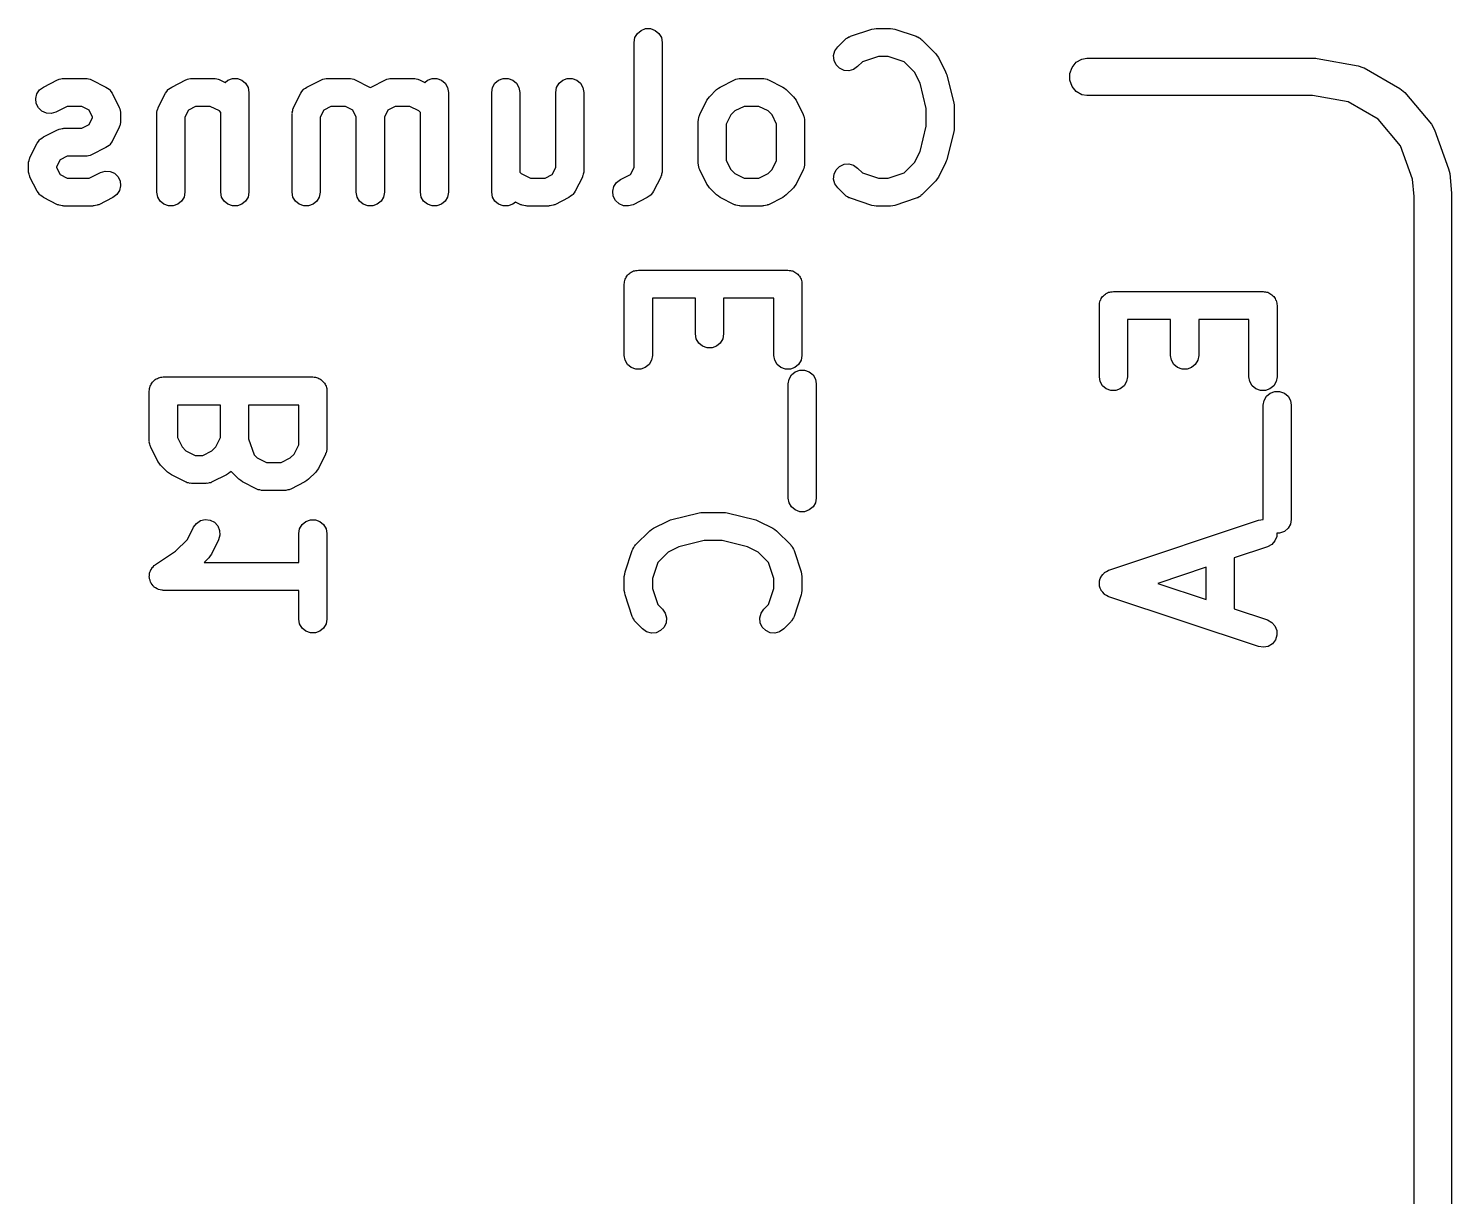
# Model space of a CAD drawing. Extents: x 105.7 to 188.1, y -135.5 to -88.6.
# Drawn here: x 163.94 to 171.55, y -129.3 to -123.06 of the extents above; entities that cross this region are included whole.
import ezdxf

# ---------------------------------------------------------------- set-up
doc = ezdxf.new("R2010")
doc.units = 0
doc.header["$MEASUREMENT"] = 0
doc.layers.add('BLACK', color=7, linetype='CONTINUOUS')

msp = doc.modelspace()

# ---------------------------------------------------------------- linework, layer by layer
at = {"layer": 'BLACK', "linetype": 'CONTINUOUS'}
for p, q in [((167.179, -123.133), (167.184, -123.107)), ((167.184, -123.107), (167.197, -123.085)), ((167.197, -123.085), (167.217, -123.068)), ((167.217, -123.068), (167.241, -123.059)), ((167.241, -123.059), (167.267, -123.059)), ((167.267, -123.059), (167.292, -123.068)), ((167.292, -123.068), (167.312, -123.085)), ((167.312, -123.085), (167.325, -123.107)), ((167.325, -123.107), (167.329, -123.133)), ((168.31, -123.115), (168.313, -123.112)), ((168.313, -123.112), (168.32, -123.108)), ((168.32, -123.108), (168.328, -123.103)), ((168.328, -123.103), (168.332, -123.102)), ((168.332, -123.102), (168.336, -123.1)), ((168.336, -123.1), (168.45, -123.062)), ((168.45, -123.062), (168.462, -123.06)), ((168.462, -123.06), (168.474, -123.058)), ((168.474, -123.058), (168.55, -123.058)), ((168.55, -123.058), (168.562, -123.06)), ((168.562, -123.06), (168.573, -123.062)), ((168.573, -123.062), (168.688, -123.1)), ((168.688, -123.1), (168.692, -123.102)), ((168.692, -123.102), (168.696, -123.103)), ((168.696, -123.103), (168.703, -123.108)), ((168.703, -123.108), (168.711, -123.112)), ((168.711, -123.112), (168.713, -123.115)), ((167.179, -123.801), (167.179, -123.133)), ((167.329, -123.133), (167.329, -123.819)), ((168.246, -123.203), (168.253, -123.177)), ((168.253, -123.177), (168.268, -123.156)), ((168.268, -123.156), (168.306, -123.118)), ((168.306, -123.118), (168.31, -123.115)), ((168.713, -123.115), (168.717, -123.118)), ((168.717, -123.118), (168.793, -123.194)), ((168.249, -123.229), (168.246, -123.203)), ((168.26, -123.252), (168.249, -123.229)), ((168.278, -123.271), (168.26, -123.252)), ((168.374, -123.262), (168.353, -123.277)), ((168.4, -123.237), (168.374, -123.262)), ((168.486, -123.208), (168.4, -123.237)), ((168.538, -123.208), (168.486, -123.208)), ((168.623, -123.237), (168.538, -123.208)), ((168.679, -123.292), (168.623, -123.237)), ((168.793, -123.194), (168.8, -123.204)), ((168.8, -123.204), (168.807, -123.214)), ((168.807, -123.214), (168.845, -123.29)), ((169.521, -123.266), (169.543, -123.239)), ((169.543, -123.239), (169.574, -123.222)), ((169.574, -123.222), (169.6, -123.217)), ((169.6, -123.217), (170.824, -123.217)), ((170.824, -123.217), (170.832, -123.219)), ((170.832, -123.219), (170.832, -123.219)), ((170.832, -123.219), (171.05, -123.257)), ((171.05, -123.257), (171.075, -123.266)), ((164.021, -123.371), (164.097, -123.332)), ((164.097, -123.332), (164.101, -123.331)), ((164.101, -123.331), (164.105, -123.329)), ((164.105, -123.329), (164.114, -123.328)), ((164.114, -123.328), (164.122, -123.325)), ((164.122, -123.325), (164.126, -123.325)), ((164.126, -123.325), (164.131, -123.325)), ((164.131, -123.325), (164.245, -123.325)), ((164.245, -123.325), (164.249, -123.325)), ((164.249, -123.325), (164.254, -123.325)), ((164.254, -123.325), (164.262, -123.328)), ((164.262, -123.328), (164.271, -123.329)), ((164.271, -123.329), (164.274, -123.331)), ((164.274, -123.331), (164.278, -123.332)), ((164.278, -123.332), (164.355, -123.371)), ((164.707, -123.371), (164.783, -123.332)), ((164.783, -123.332), (164.787, -123.331)), ((164.787, -123.331), (164.791, -123.329)), ((164.791, -123.329), (164.799, -123.328)), ((164.799, -123.328), (164.808, -123.325)), ((164.808, -123.325), (164.812, -123.325)), ((164.812, -123.325), (164.816, -123.325)), ((164.816, -123.325), (164.931, -123.325)), ((164.931, -123.325), (164.935, -123.325)), ((164.935, -123.325), (164.939, -123.325)), ((164.939, -123.325), (164.948, -123.328)), ((164.948, -123.328), (164.956, -123.329)), ((164.956, -123.329), (164.96, -123.331)), ((164.96, -123.331), (164.964, -123.332)), ((164.964, -123.332), (164.993, -123.347)), ((164.993, -123.347), (165.007, -123.335)), ((165.007, -123.335), (165.032, -123.326)), ((165.032, -123.326), (165.058, -123.326)), ((165.058, -123.326), (165.082, -123.335)), ((165.082, -123.335), (165.102, -123.351)), ((165.43, -123.371), (165.507, -123.332)), ((165.507, -123.332), (165.511, -123.331)), ((165.511, -123.331), (165.515, -123.329)), ((165.515, -123.329), (165.523, -123.328)), ((165.523, -123.328), (165.532, -123.325)), ((165.532, -123.325), (165.536, -123.325)), ((165.536, -123.325), (165.54, -123.325)), ((165.54, -123.325), (165.654, -123.325)), ((165.654, -123.325), (165.659, -123.325)), ((165.659, -123.325), (165.663, -123.325)), ((165.663, -123.325), (165.671, -123.328)), ((165.671, -123.328), (165.68, -123.329)), ((165.68, -123.329), (165.684, -123.331)), ((165.684, -123.331), (165.688, -123.332)), ((165.688, -123.332), (165.764, -123.371)), ((165.773, -123.371), (165.85, -123.332)), ((165.85, -123.332), (165.854, -123.331)), ((165.854, -123.331), (165.857, -123.329)), ((165.857, -123.329), (165.866, -123.328)), ((165.866, -123.328), (165.874, -123.325)), ((165.874, -123.325), (165.879, -123.325)), ((165.879, -123.325), (165.883, -123.325)), ((165.883, -123.325), (165.997, -123.325)), ((165.997, -123.325), (166.002, -123.325)), ((166.002, -123.325), (166.006, -123.325)), ((166.006, -123.325), (166.014, -123.328)), ((166.014, -123.328), (166.023, -123.329)), ((166.023, -123.329), (166.027, -123.331)), ((166.027, -123.331), (166.031, -123.332)), ((166.031, -123.332), (166.06, -123.347)), ((166.06, -123.347), (166.074, -123.335)), ((166.074, -123.335), (166.099, -123.326)), ((166.099, -123.326), (166.125, -123.326)), ((166.125, -123.326), (166.149, -123.335)), ((166.149, -123.335), (166.169, -123.351)), ((166.435, -123.351), (166.455, -123.335)), ((166.455, -123.335), (166.48, -123.326)), ((166.48, -123.326), (166.506, -123.326)), ((166.506, -123.326), (166.53, -123.335)), ((166.53, -123.335), (166.55, -123.351)), ((166.778, -123.351), (166.798, -123.335)), ((166.798, -123.335), (166.822, -123.326)), ((166.822, -123.326), (166.848, -123.326)), ((166.848, -123.326), (166.873, -123.335)), ((166.873, -123.335), (166.893, -123.351)), ((167.64, -123.371), (167.716, -123.332)), ((167.716, -123.332), (167.72, -123.331)), ((167.72, -123.331), (167.724, -123.329)), ((167.724, -123.329), (167.733, -123.328)), ((167.733, -123.328), (167.741, -123.325)), ((167.741, -123.325), (167.745, -123.325)), ((167.745, -123.325), (167.75, -123.325)), ((167.75, -123.325), (167.864, -123.325)), ((167.864, -123.325), (167.868, -123.325)), ((167.868, -123.325), (167.873, -123.325)), ((167.873, -123.325), (167.881, -123.328)), ((167.881, -123.328), (167.89, -123.329)), ((167.89, -123.329), (167.893, -123.331)), ((167.893, -123.331), (167.898, -123.332)), ((167.898, -123.332), (167.974, -123.371)), ((168.302, -123.282), (168.278, -123.271)), ((168.328, -123.284), (168.302, -123.282)), ((168.353, -123.277), (168.328, -123.284)), ((168.708, -123.35), (168.679, -123.292)), ((168.845, -123.29), (168.848, -123.298)), ((168.848, -123.298), (168.851, -123.305)), ((168.851, -123.305), (168.889, -123.458)), ((169.509, -123.299), (169.521, -123.266)), ((169.509, -123.335), (169.509, -123.299)), ((169.521, -123.368), (169.509, -123.335)), ((171.075, -123.266), (171.082, -123.269)), ((171.082, -123.269), (171.273, -123.379)), ((163.98, -123.433), (163.986, -123.408)), ((163.986, -123.408), (164, -123.386)), ((164, -123.386), (164.021, -123.371)), ((164.355, -123.371), (164.364, -123.377)), ((164.364, -123.377), (164.373, -123.383)), ((164.373, -123.383), (164.374, -123.385)), ((164.374, -123.385), (164.376, -123.386)), ((164.376, -123.386), (164.382, -123.395)), ((164.382, -123.395), (164.388, -123.404)), ((164.388, -123.404), (164.426, -123.48)), ((164.635, -123.48), (164.673, -123.404)), ((164.673, -123.404), (164.68, -123.395)), ((164.68, -123.395), (164.686, -123.386)), ((164.686, -123.386), (164.687, -123.385)), ((164.687, -123.385), (164.689, -123.383)), ((164.689, -123.383), (164.698, -123.377)), ((164.698, -123.377), (164.707, -123.371)), ((165.102, -123.351), (165.115, -123.374)), ((165.115, -123.374), (165.12, -123.4)), ((165.12, -123.4), (165.12, -123.933)), ((165.359, -123.48), (165.397, -123.404)), ((165.397, -123.404), (165.403, -123.395)), ((165.403, -123.395), (165.41, -123.386)), ((165.41, -123.386), (165.411, -123.385)), ((165.411, -123.385), (165.412, -123.383)), ((165.412, -123.383), (165.422, -123.377)), ((165.422, -123.377), (165.43, -123.371)), ((165.764, -123.371), (165.769, -123.374)), ((165.769, -123.374), (165.773, -123.371)), ((166.169, -123.351), (166.182, -123.374)), ((166.182, -123.374), (166.187, -123.4)), ((166.187, -123.4), (166.187, -123.933)), ((166.418, -123.4), (166.422, -123.374)), ((166.418, -123.933), (166.418, -123.4)), ((166.422, -123.374), (166.435, -123.351)), ((166.55, -123.351), (166.563, -123.374)), ((166.563, -123.374), (166.568, -123.4)), ((166.568, -123.4), (166.568, -123.826)), ((166.76, -123.4), (166.765, -123.374)), ((166.76, -123.801), (166.76, -123.4)), ((166.765, -123.374), (166.778, -123.351)), ((166.893, -123.351), (166.906, -123.374)), ((166.906, -123.374), (166.91, -123.4)), ((166.91, -123.4), (166.91, -123.819)), ((167.582, -123.423), (167.62, -123.385)), ((167.62, -123.385), (167.63, -123.378)), ((167.63, -123.378), (167.64, -123.371)), ((167.974, -123.371), (167.983, -123.378)), ((167.983, -123.378), (167.993, -123.385)), ((167.993, -123.385), (168.031, -123.423)), ((168.741, -123.485), (168.708, -123.35)), ((169.543, -123.395), (169.521, -123.368)), ((169.574, -123.412), (169.543, -123.395)), ((169.6, -123.417), (169.574, -123.412)), ((170.806, -123.417), (169.6, -123.417)), ((170.997, -123.451), (170.806, -123.417)), ((171.273, -123.379), (171.3, -123.401)), ((171.3, -123.401), (171.442, -123.57)), ((163.983, -123.459), (163.98, -123.433)), ((163.994, -123.482), (163.983, -123.459)), ((164.013, -123.5), (163.994, -123.482)), ((164.148, -123.475), (164.088, -123.505)), ((164.227, -123.475), (164.148, -123.475)), ((164.265, -123.494), (164.227, -123.475)), ((164.284, -123.532), (164.265, -123.494)), ((164.426, -123.48), (164.428, -123.484)), ((164.428, -123.484), (164.43, -123.488)), ((164.43, -123.488), (164.431, -123.497)), ((164.63, -123.497), (164.632, -123.488)), ((164.632, -123.488), (164.634, -123.484)), ((164.634, -123.484), (164.635, -123.48)), ((164.796, -123.494), (164.777, -123.532)), ((164.834, -123.475), (164.796, -123.494)), ((164.913, -123.475), (164.834, -123.475)), ((164.962, -123.499), (164.913, -123.475)), ((165.354, -123.497), (165.355, -123.488)), ((165.355, -123.488), (165.358, -123.484)), ((165.358, -123.484), (165.359, -123.48)), ((165.52, -123.494), (165.501, -123.532)), ((165.558, -123.475), (165.52, -123.494)), ((165.637, -123.475), (165.558, -123.475)), ((165.675, -123.494), (165.637, -123.475)), ((165.694, -123.532), (165.675, -123.494)), ((165.863, -123.494), (165.844, -123.532)), ((165.901, -123.475), (165.863, -123.494)), ((165.98, -123.475), (165.901, -123.475)), ((166.029, -123.499), (165.98, -123.475)), ((167.53, -123.518), (167.568, -123.442)), ((167.568, -123.442), (167.576, -123.433)), ((167.576, -123.433), (167.582, -123.423)), ((167.767, -123.475), (167.718, -123.499)), ((167.846, -123.475), (167.767, -123.475)), ((167.896, -123.499), (167.846, -123.475)), ((168.031, -123.423), (168.038, -123.433)), ((168.038, -123.433), (168.045, -123.442)), ((168.045, -123.442), (168.083, -123.518)), ((168.741, -123.581), (168.741, -123.485)), ((168.889, -123.458), (168.89, -123.467)), ((168.89, -123.467), (168.891, -123.476)), ((168.891, -123.476), (168.891, -123.59)), ((171.158, -123.543), (170.997, -123.451)), ((164.037, -123.511), (164.013, -123.5)), ((164.063, -123.512), (164.037, -123.511)), ((164.088, -123.505), (164.063, -123.512)), ((164.265, -123.572), (164.284, -123.534)), ((164.284, -123.534), (164.284, -123.532)), ((164.431, -123.569), (164.43, -123.578)), ((164.431, -123.497), (164.434, -123.505)), ((164.434, -123.561), (164.431, -123.569)), ((164.434, -123.505), (164.433, -123.51)), ((164.433, -123.51), (164.434, -123.514)), ((164.434, -123.552), (164.433, -123.556)), ((164.433, -123.556), (164.434, -123.561)), ((164.434, -123.514), (164.434, -123.552)), ((164.627, -123.514), (164.628, -123.51)), ((164.627, -123.933), (164.627, -123.514)), ((164.628, -123.505), (164.63, -123.497)), ((164.628, -123.51), (164.628, -123.505)), ((164.777, -123.532), (164.777, -123.933)), ((164.97, -123.507), (164.962, -123.499)), ((164.97, -123.933), (164.97, -123.507)), ((165.351, -123.505), (165.354, -123.497)), ((165.352, -123.51), (165.351, -123.505)), ((165.351, -123.514), (165.352, -123.51)), ((165.351, -123.933), (165.351, -123.514)), ((165.501, -123.532), (165.501, -123.933)), ((165.694, -123.933), (165.694, -123.532)), ((165.844, -123.532), (165.844, -123.933)), ((166.037, -123.507), (166.029, -123.499)), ((166.037, -123.933), (166.037, -123.507)), ((167.522, -123.552), (167.523, -123.548)), ((167.522, -123.781), (167.522, -123.552)), ((167.523, -123.543), (167.525, -123.535)), ((167.523, -123.548), (167.523, -123.543)), ((167.525, -123.535), (167.527, -123.526)), ((167.527, -123.526), (167.529, -123.523)), ((167.529, -123.523), (167.53, -123.518)), ((167.697, -123.52), (167.672, -123.57)), ((167.672, -123.57), (167.672, -123.763)), ((167.718, -123.499), (167.697, -123.52)), ((167.917, -123.52), (167.896, -123.499)), ((167.941, -123.57), (167.917, -123.52)), ((167.941, -123.763), (167.941, -123.57)), ((168.083, -123.518), (168.085, -123.523)), ((168.085, -123.523), (168.087, -123.526)), ((168.087, -123.526), (168.088, -123.535)), ((168.088, -123.535), (168.091, -123.543)), ((168.091, -123.543), (168.091, -123.548)), ((168.091, -123.548), (168.091, -123.552)), ((168.091, -123.552), (168.091, -123.781)), ((171.277, -123.685), (171.158, -123.543)), ((171.442, -123.57), (171.459, -123.6)), ((164.003, -123.65), (164.012, -123.644)), ((164.012, -123.644), (164.021, -123.637)), ((164.021, -123.637), (164.097, -123.599)), ((164.097, -123.599), (164.101, -123.598)), ((164.101, -123.598), (164.105, -123.596)), ((164.105, -123.596), (164.114, -123.594)), ((164.114, -123.594), (164.122, -123.592)), ((164.122, -123.592), (164.126, -123.592)), ((164.126, -123.592), (164.131, -123.591)), ((164.131, -123.591), (164.227, -123.591)), ((164.227, -123.591), (164.265, -123.572)), ((164.426, -123.585), (164.388, -123.662)), ((164.428, -123.581), (164.426, -123.585)), ((164.43, -123.578), (164.428, -123.581)), ((168.708, -123.716), (168.741, -123.581)), ((168.889, -123.608), (168.851, -123.761)), ((168.89, -123.599), (168.889, -123.608)), ((168.891, -123.59), (168.89, -123.599)), ((171.459, -123.6), (171.534, -123.808)), ((163.949, -123.747), (163.987, -123.671)), ((163.987, -123.671), (163.994, -123.662)), ((163.994, -123.662), (164, -123.653)), ((164, -123.653), (164.002, -123.652)), ((164.002, -123.652), (164.003, -123.65)), ((164.355, -123.695), (164.278, -123.733)), ((164.364, -123.689), (164.355, -123.695)), ((164.373, -123.683), (164.364, -123.689)), ((164.374, -123.681), (164.373, -123.683)), ((164.376, -123.68), (164.374, -123.681)), ((164.382, -123.671), (164.376, -123.68)), ((164.388, -123.662), (164.382, -123.671)), ((168.679, -123.774), (168.708, -123.716)), ((171.342, -123.864), (171.277, -123.685)), ((163.941, -123.781), (163.942, -123.776)), ((163.941, -123.819), (163.941, -123.781)), ((163.942, -123.772), (163.944, -123.764)), ((163.942, -123.776), (163.942, -123.772)), ((163.944, -123.764), (163.946, -123.755)), ((163.946, -123.755), (163.948, -123.751)), ((163.948, -123.751), (163.949, -123.747)), ((164.11, -123.76), (164.091, -123.798)), ((164.091, -123.798), (164.091, -123.801)), ((164.148, -123.741), (164.11, -123.76)), ((164.245, -123.741), (164.148, -123.741)), ((164.249, -123.74), (164.245, -123.741)), ((164.254, -123.741), (164.249, -123.74)), ((164.262, -123.738), (164.254, -123.741)), ((164.271, -123.737), (164.262, -123.738)), ((164.274, -123.735), (164.271, -123.737)), ((164.278, -123.733), (164.274, -123.735)), ((167.523, -123.785), (167.522, -123.781)), ((167.523, -123.789), (167.523, -123.785)), ((167.525, -123.798), (167.523, -123.789)), ((167.527, -123.806), (167.525, -123.798)), ((167.672, -123.763), (167.697, -123.812)), ((167.917, -123.812), (167.941, -123.763)), ((168.088, -123.798), (168.087, -123.806)), ((168.091, -123.789), (168.088, -123.798)), ((168.091, -123.781), (168.091, -123.785)), ((168.091, -123.785), (168.091, -123.789)), ((168.26, -123.814), (168.278, -123.795)), ((168.278, -123.795), (168.302, -123.784)), ((168.302, -123.784), (168.328, -123.782)), ((168.328, -123.782), (168.353, -123.789)), ((168.353, -123.789), (168.374, -123.804)), ((168.623, -123.829), (168.679, -123.774)), ((168.845, -123.776), (168.807, -123.852)), ((168.848, -123.768), (168.845, -123.776)), ((168.851, -123.761), (168.848, -123.768)), ((163.942, -123.823), (163.941, -123.819)), ((163.942, -123.827), (163.942, -123.823)), ((163.944, -123.836), (163.942, -123.827)), ((163.946, -123.844), (163.944, -123.836)), ((163.948, -123.848), (163.946, -123.844)), ((163.949, -123.852), (163.948, -123.848)), ((163.987, -123.928), (163.949, -123.852)), ((164.091, -123.801), (164.11, -123.839)), ((164.11, -123.839), (164.148, -123.858)), ((164.148, -123.858), (164.265, -123.858)), ((164.265, -123.858), (164.326, -123.828)), ((164.326, -123.828), (164.351, -123.82)), ((164.351, -123.82), (164.377, -123.822)), ((164.377, -123.822), (164.401, -123.832)), ((164.401, -123.832), (164.419, -123.85)), ((164.419, -123.85), (164.431, -123.873)), ((164.431, -123.873), (164.434, -123.899)), ((166.568, -123.826), (166.575, -123.833)), ((166.575, -123.833), (166.625, -123.858)), ((166.625, -123.858), (166.703, -123.858)), ((166.703, -123.858), (166.741, -123.839)), ((166.741, -123.839), (166.76, -123.801)), ((166.903, -123.852), (166.864, -123.928)), ((166.904, -123.848), (166.903, -123.852)), ((166.906, -123.844), (166.904, -123.848)), ((166.907, -123.836), (166.906, -123.844)), ((166.91, -123.827), (166.907, -123.836)), ((166.91, -123.819), (166.91, -123.823)), ((166.91, -123.823), (166.91, -123.827)), ((167.086, -123.881), (167.107, -123.866)), ((167.107, -123.866), (167.16, -123.839)), ((167.16, -123.839), (167.179, -123.801)), ((167.322, -123.852), (167.283, -123.928)), ((167.323, -123.848), (167.322, -123.852)), ((167.325, -123.844), (167.323, -123.848)), ((167.326, -123.836), (167.325, -123.844)), ((167.329, -123.827), (167.326, -123.836)), ((167.329, -123.819), (167.329, -123.823)), ((167.329, -123.823), (167.329, -123.827)), ((167.529, -123.81), (167.527, -123.806)), ((167.53, -123.814), (167.529, -123.81)), ((167.568, -123.89), (167.53, -123.814)), ((167.697, -123.812), (167.718, -123.833)), ((167.718, -123.833), (167.767, -123.858)), ((167.767, -123.858), (167.846, -123.858)), ((167.846, -123.858), (167.896, -123.833)), ((167.896, -123.833), (167.917, -123.812)), ((168.083, -123.814), (168.045, -123.89)), ((168.085, -123.81), (168.083, -123.814)), ((168.087, -123.806), (168.085, -123.81)), ((168.246, -123.863), (168.249, -123.837)), ((168.253, -123.888), (168.246, -123.863)), ((168.249, -123.837), (168.26, -123.814)), ((168.374, -123.804), (168.4, -123.829)), ((168.4, -123.829), (168.486, -123.858)), ((168.486, -123.858), (168.538, -123.858)), ((168.538, -123.858), (168.623, -123.829)), ((168.793, -123.872), (168.717, -123.948)), ((168.8, -123.862), (168.793, -123.872)), ((168.807, -123.852), (168.8, -123.862)), ((171.35, -123.956), (171.342, -123.864)), ((171.534, -123.808), (171.537, -123.82)), ((171.537, -123.82), (171.54, -123.833)), ((171.54, -123.833), (171.549, -123.939)), ((163.994, -123.937), (163.987, -123.928)), ((164, -123.946), (163.994, -123.937)), ((164.002, -123.948), (164, -123.946)), ((164.003, -123.949), (164.002, -123.948)), ((164.012, -123.955), (164.003, -123.949)), ((164.414, -123.946), (164.393, -123.962)), ((164.428, -123.925), (164.414, -123.946)), ((164.434, -123.899), (164.428, -123.925)), ((164.632, -123.959), (164.627, -123.933)), ((164.777, -123.933), (164.773, -123.959)), ((164.974, -123.959), (164.97, -123.933)), ((165.12, -123.933), (165.115, -123.959)), ((165.355, -123.959), (165.351, -123.933)), ((165.501, -123.933), (165.496, -123.959)), ((165.698, -123.959), (165.694, -123.933)), ((165.844, -123.933), (165.839, -123.959)), ((166.041, -123.959), (166.037, -123.933)), ((166.187, -123.933), (166.182, -123.959)), ((166.422, -123.959), (166.418, -123.933)), ((166.849, -123.949), (166.84, -123.955)), ((166.85, -123.948), (166.849, -123.949)), ((166.852, -123.946), (166.85, -123.948)), ((166.858, -123.937), (166.852, -123.946)), ((166.864, -123.928), (166.858, -123.937)), ((167.065, -123.928), (167.071, -123.903)), ((167.068, -123.954), (167.065, -123.928)), ((167.071, -123.903), (167.086, -123.881)), ((167.268, -123.949), (167.259, -123.955)), ((167.269, -123.948), (167.268, -123.949)), ((167.271, -123.946), (167.269, -123.948)), ((167.277, -123.937), (167.271, -123.946)), ((167.283, -123.928), (167.277, -123.937)), ((167.576, -123.9), (167.568, -123.89)), ((167.582, -123.91), (167.576, -123.9)), ((167.62, -123.948), (167.582, -123.91)), ((167.63, -123.955), (167.62, -123.948)), ((167.993, -123.948), (167.983, -123.955)), ((168.031, -123.91), (167.993, -123.948)), ((168.038, -123.9), (168.031, -123.91)), ((168.045, -123.89), (168.038, -123.9)), ((168.268, -123.91), (168.253, -123.888)), ((168.306, -123.948), (168.268, -123.91)), ((168.31, -123.95), (168.306, -123.948)), ((168.313, -123.954), (168.31, -123.95)), ((168.713, -123.95), (168.711, -123.954)), ((168.717, -123.948), (168.713, -123.95)), ((171.549, -123.939), (171.55, -123.943)), ((171.55, -123.943), (171.55, -134.819)), ((164.021, -123.962), (164.012, -123.955)), ((164.097, -124), (164.021, -123.962)), ((164.101, -124.001), (164.097, -124)), ((164.105, -124.003), (164.101, -124.001)), ((164.114, -124.005), (164.105, -124.003)), ((164.122, -124.007), (164.114, -124.005)), ((164.126, -124.007), (164.122, -124.007)), ((164.131, -124.008), (164.126, -124.007)), ((164.283, -124.008), (164.131, -124.008)), ((164.287, -124.007), (164.283, -124.008)), ((164.292, -124.007), (164.287, -124.007)), ((164.3, -124.005), (164.292, -124.007)), ((164.309, -124.003), (164.3, -124.005)), ((164.312, -124.001), (164.309, -124.003)), ((164.317, -124), (164.312, -124.001)), ((164.393, -123.962), (164.317, -124)), ((164.645, -123.981), (164.632, -123.959)), ((164.665, -123.998), (164.645, -123.981)), ((164.689, -124.007), (164.665, -123.998)), ((164.715, -124.007), (164.689, -124.007)), ((164.74, -123.998), (164.715, -124.007)), ((164.76, -123.981), (164.74, -123.998)), ((164.773, -123.959), (164.76, -123.981)), ((164.987, -123.981), (164.974, -123.959)), ((165.007, -123.998), (164.987, -123.981)), ((165.032, -124.007), (165.007, -123.998)), ((165.058, -124.007), (165.032, -124.007)), ((165.082, -123.998), (165.058, -124.007)), ((165.102, -123.981), (165.082, -123.998)), ((165.115, -123.959), (165.102, -123.981)), ((165.368, -123.981), (165.355, -123.959)), ((165.388, -123.998), (165.368, -123.981)), ((165.413, -124.007), (165.388, -123.998)), ((165.439, -124.007), (165.413, -124.007)), ((165.463, -123.998), (165.439, -124.007)), ((165.483, -123.981), (165.463, -123.998)), ((165.496, -123.959), (165.483, -123.981)), ((165.711, -123.981), (165.698, -123.959)), ((165.731, -123.998), (165.711, -123.981)), ((165.756, -124.007), (165.731, -123.998)), ((165.782, -124.007), (165.756, -124.007)), ((165.806, -123.998), (165.782, -124.007)), ((165.826, -123.981), (165.806, -123.998)), ((165.839, -123.959), (165.826, -123.981)), ((166.054, -123.981), (166.041, -123.959)), ((166.074, -123.998), (166.054, -123.981)), ((166.099, -124.007), (166.074, -123.998)), ((166.125, -124.007), (166.099, -124.007)), ((166.149, -123.998), (166.125, -124.007)), ((166.169, -123.981), (166.149, -123.998)), ((166.182, -123.959), (166.169, -123.981)), ((166.435, -123.981), (166.422, -123.959)), ((166.455, -123.998), (166.435, -123.981)), ((166.48, -124.007), (166.455, -123.998)), ((166.506, -124.007), (166.48, -124.007)), ((166.53, -123.998), (166.506, -124.007)), ((166.545, -123.986), (166.53, -123.998)), ((166.573, -124), (166.545, -123.986)), ((166.577, -124.001), (166.573, -124)), ((166.581, -124.003), (166.577, -124.001)), ((166.59, -124.005), (166.581, -124.003)), ((166.598, -124.007), (166.59, -124.005)), ((166.603, -124.007), (166.598, -124.007)), ((166.607, -124.008), (166.603, -124.007)), ((166.721, -124.008), (166.607, -124.008)), ((166.725, -124.007), (166.721, -124.008)), ((166.73, -124.007), (166.725, -124.007)), ((166.738, -124.005), (166.73, -124.007)), ((166.747, -124.003), (166.738, -124.005)), ((166.751, -124.001), (166.747, -124.003)), ((166.755, -124), (166.751, -124.001)), ((166.831, -123.962), (166.755, -124)), ((166.84, -123.955), (166.831, -123.962)), ((167.08, -123.978), (167.068, -123.954)), ((167.099, -123.995), (167.08, -123.978)), ((167.123, -124.006), (167.099, -123.995)), ((167.149, -124.007), (167.123, -124.006)), ((167.174, -124), (167.149, -124.007)), ((167.25, -123.962), (167.174, -124)), ((167.259, -123.955), (167.25, -123.962)), ((167.64, -123.962), (167.63, -123.955)), ((167.716, -124), (167.64, -123.962)), ((167.72, -124.001), (167.716, -124)), ((167.724, -124.003), (167.72, -124.001)), ((167.733, -124.005), (167.724, -124.003)), ((167.741, -124.007), (167.733, -124.005)), ((167.745, -124.007), (167.741, -124.007)), ((167.75, -124.008), (167.745, -124.007)), ((167.864, -124.008), (167.75, -124.008)), ((167.868, -124.007), (167.864, -124.008)), ((167.873, -124.007), (167.868, -124.007)), ((167.881, -124.005), (167.873, -124.007)), ((167.89, -124.003), (167.881, -124.005)), ((167.893, -124.001), (167.89, -124.003)), ((167.898, -124), (167.893, -124.001)), ((167.974, -123.962), (167.898, -124)), ((167.983, -123.955), (167.974, -123.962)), ((168.32, -123.958), (168.313, -123.954)), ((168.328, -123.963), (168.32, -123.958)), ((168.332, -123.964), (168.328, -123.963)), ((168.336, -123.966), (168.332, -123.964)), ((168.45, -124.004), (168.336, -123.966)), ((168.462, -124.006), (168.45, -124.004)), ((168.474, -124.008), (168.462, -124.006)), ((168.55, -124.008), (168.474, -124.008)), ((168.562, -124.006), (168.55, -124.008)), ((168.573, -124.004), (168.562, -124.006)), ((168.688, -123.966), (168.573, -124.004)), ((168.692, -123.964), (168.688, -123.966)), ((168.696, -123.963), (168.692, -123.964)), ((168.703, -123.958), (168.696, -123.963)), ((168.711, -123.954), (168.703, -123.958)), ((171.35, -134.802), (171.35, -123.956)), ((167.128, -124.412), (167.13, -124.405)), ((167.13, -124.405), (167.131, -124.399)), ((167.131, -124.399), (167.135, -124.393)), ((167.135, -124.393), (167.137, -124.387)), ((167.137, -124.387), (167.141, -124.382)), ((167.141, -124.382), (167.144, -124.376)), ((167.144, -124.376), (167.149, -124.372)), ((167.149, -124.372), (167.154, -124.367)), ((167.154, -124.367), (167.159, -124.364)), ((167.159, -124.364), (167.164, -124.36)), ((167.164, -124.36), (167.171, -124.357)), ((167.171, -124.357), (167.176, -124.354)), ((167.176, -124.354), (167.183, -124.353)), ((167.183, -124.353), (167.189, -124.351)), ((167.189, -124.351), (167.195, -124.351)), ((167.195, -124.351), (167.202, -124.35)), ((167.202, -124.35), (168.002, -124.35)), ((168.002, -124.35), (168.008, -124.351)), ((168.008, -124.351), (168.015, -124.351)), ((168.015, -124.351), (168.021, -124.353)), ((168.021, -124.353), (168.028, -124.354)), ((168.028, -124.354), (168.033, -124.357)), ((168.033, -124.357), (168.039, -124.36)), ((168.039, -124.36), (168.044, -124.364)), ((168.044, -124.364), (168.05, -124.367)), ((168.05, -124.367), (168.054, -124.372)), ((168.054, -124.372), (168.059, -124.376)), ((168.059, -124.376), (168.063, -124.382)), ((168.063, -124.382), (168.067, -124.387)), ((168.067, -124.387), (168.069, -124.393)), ((168.069, -124.393), (168.072, -124.399)), ((168.072, -124.399), (168.074, -124.405)), ((168.074, -124.405), (168.076, -124.412)), ((167.127, -124.425), (167.128, -124.418)), ((167.127, -124.806), (167.127, -124.425)), ((167.128, -124.418), (167.128, -124.412)), ((168.076, -124.412), (168.076, -124.418)), ((168.076, -124.418), (168.077, -124.425)), ((168.077, -124.425), (168.077, -124.806)), ((169.689, -124.487), (169.694, -124.481)), ((169.694, -124.481), (169.699, -124.478)), ((169.699, -124.478), (169.704, -124.474)), ((169.704, -124.474), (169.711, -124.472)), ((169.711, -124.472), (169.716, -124.468)), ((169.716, -124.468), (169.723, -124.467)), ((169.723, -124.467), (169.729, -124.465)), ((169.729, -124.465), (169.735, -124.465)), ((169.735, -124.465), (169.742, -124.464)), ((169.742, -124.464), (170.542, -124.464)), ((170.542, -124.464), (170.548, -124.465)), ((170.548, -124.465), (170.555, -124.465)), ((170.555, -124.465), (170.561, -124.467)), ((170.561, -124.467), (170.568, -124.468)), ((170.568, -124.468), (170.573, -124.472)), ((170.573, -124.472), (170.579, -124.474)), ((170.579, -124.474), (170.584, -124.478)), ((170.584, -124.478), (170.59, -124.481)), ((170.59, -124.481), (170.594, -124.487)), ((167.508, -124.5), (167.277, -124.5)), ((167.277, -124.5), (167.277, -124.806)), ((167.508, -124.691), (167.508, -124.5)), ((167.927, -124.5), (167.658, -124.5)), ((167.658, -124.5), (167.658, -124.691)), ((167.927, -124.806), (167.927, -124.5)), ((169.667, -124.539), (169.668, -124.532)), ((169.667, -124.92), (169.667, -124.539)), ((169.668, -124.526), (169.67, -124.52)), ((169.668, -124.532), (169.668, -124.526)), ((169.67, -124.52), (169.671, -124.513)), ((169.671, -124.513), (169.675, -124.508)), ((169.675, -124.508), (169.677, -124.501)), ((169.677, -124.501), (169.681, -124.496)), ((169.681, -124.496), (169.684, -124.491)), ((169.684, -124.491), (169.689, -124.487)), ((170.594, -124.487), (170.599, -124.491)), ((170.599, -124.491), (170.603, -124.496)), ((170.603, -124.496), (170.607, -124.501)), ((170.607, -124.501), (170.609, -124.508)), ((170.609, -124.508), (170.612, -124.513)), ((170.612, -124.513), (170.614, -124.52)), ((170.614, -124.52), (170.616, -124.526)), ((170.616, -124.526), (170.616, -124.532)), ((170.616, -124.532), (170.617, -124.539)), ((170.617, -124.539), (170.617, -124.92)), ((170.048, -124.614), (169.817, -124.614)), ((169.817, -124.614), (169.817, -124.92)), ((170.048, -124.806), (170.048, -124.614)), ((170.467, -124.614), (170.198, -124.614)), ((170.198, -124.614), (170.198, -124.806)), ((170.467, -124.92), (170.467, -124.614)), ((167.512, -124.717), (167.508, -124.691)), ((167.658, -124.691), (167.653, -124.717)), ((167.525, -124.74), (167.512, -124.717)), ((167.545, -124.756), (167.525, -124.74)), ((167.57, -124.765), (167.545, -124.756)), ((167.596, -124.765), (167.57, -124.765)), ((167.62, -124.756), (167.596, -124.765)), ((167.64, -124.74), (167.62, -124.756)), ((167.653, -124.717), (167.64, -124.74)), ((167.131, -124.831), (167.127, -124.806)), ((167.144, -124.854), (167.131, -124.831)), ((167.164, -124.871), (167.144, -124.854)), ((167.259, -124.854), (167.239, -124.871)), ((167.272, -124.831), (167.259, -124.854)), ((167.277, -124.806), (167.272, -124.831)), ((167.931, -124.831), (167.927, -124.806)), ((167.944, -124.854), (167.931, -124.831)), ((167.964, -124.871), (167.944, -124.854)), ((168.059, -124.854), (168.039, -124.871)), ((168.072, -124.831), (168.059, -124.854)), ((168.077, -124.806), (168.072, -124.831)), ((170.052, -124.831), (170.048, -124.806)), ((170.065, -124.854), (170.052, -124.831)), ((170.085, -124.871), (170.065, -124.854)), ((170.18, -124.854), (170.16, -124.871)), ((170.193, -124.831), (170.18, -124.854)), ((170.198, -124.806), (170.193, -124.831)), ((164.609, -124.944), (164.614, -124.939)), ((164.614, -124.939), (164.619, -124.935)), ((164.619, -124.935), (164.624, -124.931)), ((164.624, -124.931), (164.631, -124.929)), ((164.631, -124.929), (164.636, -124.926)), ((164.636, -124.926), (164.643, -124.924)), ((164.643, -124.924), (164.649, -124.922)), ((164.649, -124.922), (164.655, -124.922)), ((164.655, -124.922), (164.662, -124.921)), ((164.662, -124.921), (165.462, -124.921)), ((165.462, -124.921), (165.468, -124.922)), ((165.468, -124.922), (165.475, -124.922)), ((165.475, -124.922), (165.481, -124.924)), ((165.481, -124.924), (165.488, -124.926)), ((165.488, -124.926), (165.493, -124.929)), ((165.493, -124.929), (165.499, -124.931)), ((165.499, -124.931), (165.504, -124.935)), ((165.504, -124.935), (165.51, -124.939)), ((165.51, -124.939), (165.514, -124.944)), ((167.189, -124.879), (167.164, -124.871)), ((167.215, -124.879), (167.189, -124.879)), ((167.239, -124.871), (167.215, -124.879)), ((167.989, -124.879), (167.964, -124.871)), ((168.015, -124.879), (167.989, -124.879)), ((168.003, -124.958), (168.008, -124.932)), ((168.008, -124.932), (168.021, -124.91)), ((168.039, -124.871), (168.015, -124.879)), ((168.021, -124.91), (168.041, -124.893)), ((168.041, -124.893), (168.065, -124.884)), ((168.065, -124.884), (168.091, -124.884)), ((168.091, -124.884), (168.116, -124.893)), ((168.116, -124.893), (168.136, -124.91)), ((168.136, -124.91), (168.149, -124.932)), ((168.149, -124.932), (168.153, -124.958)), ((169.671, -124.946), (169.667, -124.92)), ((169.817, -124.92), (169.812, -124.946)), ((170.11, -124.879), (170.085, -124.871)), ((170.136, -124.879), (170.11, -124.879)), ((170.16, -124.871), (170.136, -124.879)), ((170.471, -124.946), (170.467, -124.92)), ((170.617, -124.92), (170.612, -124.946)), ((164.587, -124.996), (164.588, -124.99)), ((164.587, -125.263), (164.587, -124.996)), ((164.588, -124.983), (164.59, -124.977)), ((164.588, -124.99), (164.588, -124.983)), ((164.59, -124.977), (164.591, -124.97)), ((164.591, -124.97), (164.595, -124.965)), ((164.595, -124.965), (164.597, -124.959)), ((164.597, -124.959), (164.601, -124.954)), ((164.601, -124.954), (164.604, -124.948)), ((164.604, -124.948), (164.609, -124.944)), ((165.514, -124.944), (165.519, -124.948)), ((165.519, -124.948), (165.523, -124.954)), ((165.523, -124.954), (165.527, -124.959)), ((165.527, -124.959), (165.529, -124.965)), ((165.529, -124.965), (165.532, -124.97)), ((165.532, -124.97), (165.534, -124.977)), ((165.534, -124.977), (165.536, -124.983)), ((165.536, -124.983), (165.536, -124.99)), ((165.536, -124.99), (165.537, -124.996)), ((165.537, -124.996), (165.537, -125.301)), ((168.003, -125.568), (168.003, -124.958)), ((168.153, -124.958), (168.153, -125.568)), ((169.684, -124.968), (169.671, -124.946)), ((169.704, -124.985), (169.684, -124.968)), ((169.729, -124.994), (169.704, -124.985)), ((169.755, -124.994), (169.729, -124.994)), ((169.779, -124.985), (169.755, -124.994)), ((169.799, -124.968), (169.779, -124.985)), ((169.812, -124.946), (169.799, -124.968)), ((170.484, -124.968), (170.471, -124.946)), ((170.504, -124.985), (170.484, -124.968)), ((170.529, -124.994), (170.504, -124.985)), ((170.555, -124.994), (170.529, -124.994)), ((170.579, -124.985), (170.555, -124.994)), ((170.561, -125.024), (170.581, -125.007)), ((170.599, -124.968), (170.579, -124.985)), ((170.581, -125.007), (170.605, -124.998)), ((170.612, -124.946), (170.599, -124.968)), ((170.605, -124.998), (170.631, -124.998)), ((170.631, -124.998), (170.656, -125.007)), ((170.656, -125.007), (170.676, -125.024)), ((164.737, -125.071), (164.737, -125.245)), ((164.968, -125.071), (164.737, -125.071)), ((164.968, -125.245), (164.968, -125.071)), ((165.118, -125.071), (165.118, -125.251)), ((165.387, -125.071), (165.118, -125.071)), ((165.387, -125.283), (165.387, -125.071)), ((170.543, -125.072), (170.548, -125.047)), ((170.543, -125.682), (170.543, -125.072)), ((170.548, -125.047), (170.561, -125.024)), ((170.676, -125.024), (170.689, -125.047)), ((170.689, -125.047), (170.693, -125.072)), ((170.693, -125.072), (170.693, -125.682)), ((164.588, -125.267), (164.587, -125.263)), ((164.587, -125.271), (164.588, -125.267)), ((164.59, -125.28), (164.587, -125.271)), ((164.591, -125.288), (164.59, -125.28)), ((164.594, -125.292), (164.591, -125.288)), ((164.595, -125.296), (164.594, -125.292)), ((164.633, -125.372), (164.595, -125.296)), ((164.737, -125.245), (164.762, -125.295)), ((164.762, -125.295), (164.783, -125.315)), ((164.783, -125.315), (164.832, -125.34)), ((164.873, -125.34), (164.922, -125.315)), ((164.922, -125.315), (164.943, -125.295)), ((164.943, -125.295), (164.968, -125.245)), ((165.118, -125.251), (165.147, -125.337)), ((165.362, -125.333), (165.387, -125.283)), ((165.534, -125.318), (165.532, -125.326)), ((165.536, -125.309), (165.534, -125.318)), ((165.537, -125.301), (165.536, -125.305)), ((165.536, -125.305), (165.536, -125.309)), ((164.64, -125.382), (164.633, -125.372)), ((164.647, -125.392), (164.64, -125.382)), ((164.685, -125.43), (164.647, -125.392)), ((164.832, -125.34), (164.873, -125.34)), ((165.147, -125.337), (165.163, -125.353)), ((165.163, -125.353), (165.213, -125.378)), ((165.213, -125.378), (165.292, -125.378)), ((165.292, -125.378), (165.341, -125.353)), ((165.341, -125.353), (165.362, -125.333)), ((165.529, -125.334), (165.491, -125.411)), ((165.53, -125.33), (165.529, -125.334)), ((165.532, -125.326), (165.53, -125.33)), ((164.695, -125.437), (164.685, -125.43)), ((164.705, -125.444), (164.695, -125.437)), ((164.781, -125.482), (164.705, -125.444)), ((165, -125.444), (164.924, -125.482)), ((165.01, -125.437), (165, -125.444)), ((165.02, -125.43), (165.01, -125.437)), ((165.024, -125.425), (165.02, -125.43)), ((165.025, -125.427), (165.024, -125.425)), ((165.028, -125.43), (165.025, -125.427)), ((165.066, -125.468), (165.028, -125.43)), ((165.076, -125.475), (165.066, -125.468)), ((165.439, -125.468), (165.429, -125.475)), ((165.477, -125.43), (165.439, -125.468)), ((165.484, -125.42), (165.477, -125.43)), ((165.491, -125.411), (165.484, -125.42)), ((164.785, -125.483), (164.781, -125.482)), ((164.789, -125.486), (164.785, -125.483)), ((164.797, -125.487), (164.789, -125.486)), ((164.806, -125.49), (164.797, -125.487)), ((164.81, -125.489), (164.806, -125.49)), ((164.814, -125.49), (164.81, -125.489)), ((164.89, -125.49), (164.814, -125.49)), ((164.895, -125.489), (164.89, -125.49)), ((164.899, -125.49), (164.895, -125.489)), ((164.907, -125.487), (164.899, -125.49)), ((164.916, -125.486), (164.907, -125.487)), ((164.92, -125.483), (164.916, -125.486)), ((164.924, -125.482), (164.92, -125.483)), ((165.086, -125.482), (165.076, -125.475)), ((165.162, -125.52), (165.086, -125.482)), ((165.166, -125.522), (165.162, -125.52)), ((165.17, -125.524), (165.166, -125.522)), ((165.178, -125.525), (165.17, -125.524)), ((165.187, -125.528), (165.178, -125.525)), ((165.191, -125.527), (165.187, -125.528)), ((165.195, -125.528), (165.191, -125.527)), ((165.31, -125.528), (165.195, -125.528)), ((165.314, -125.527), (165.31, -125.528)), ((165.318, -125.528), (165.314, -125.527)), ((165.327, -125.525), (165.318, -125.528)), ((165.335, -125.524), (165.327, -125.525)), ((165.339, -125.522), (165.335, -125.524)), ((165.343, -125.52), (165.339, -125.522)), ((165.419, -125.482), (165.343, -125.52)), ((165.429, -125.475), (165.419, -125.482)), ((168.008, -125.593), (168.003, -125.568)), ((168.021, -125.616), (168.008, -125.593)), ((168.041, -125.632), (168.021, -125.616)), ((168.136, -125.616), (168.116, -125.632)), ((168.149, -125.593), (168.136, -125.616)), ((168.153, -125.568), (168.149, -125.593)), ((164.839, -125.704), (164.861, -125.689)), ((164.861, -125.689), (164.886, -125.683)), ((164.886, -125.683), (164.912, -125.686)), ((164.912, -125.686), (164.935, -125.698)), ((164.935, -125.698), (164.953, -125.717)), ((165.404, -125.71), (165.424, -125.693)), ((165.424, -125.693), (165.449, -125.684)), ((165.449, -125.684), (165.475, -125.684)), ((165.475, -125.684), (165.499, -125.693)), ((165.499, -125.693), (165.519, -125.71)), ((167.283, -125.729), (167.359, -125.691)), ((167.359, -125.691), (167.367, -125.689)), ((167.367, -125.689), (167.374, -125.685)), ((167.374, -125.685), (167.527, -125.647)), ((167.527, -125.647), (167.536, -125.646)), ((167.536, -125.646), (167.545, -125.645)), ((167.545, -125.645), (167.659, -125.645)), ((167.659, -125.645), (167.668, -125.646)), ((167.668, -125.646), (167.677, -125.647)), ((167.677, -125.647), (167.83, -125.685)), ((167.83, -125.685), (167.837, -125.689)), ((167.837, -125.689), (167.845, -125.691)), ((167.845, -125.691), (167.921, -125.729)), ((168.065, -125.641), (168.041, -125.632)), ((168.091, -125.641), (168.065, -125.641)), ((168.116, -125.632), (168.091, -125.641)), ((169.718, -125.953), (170.518, -125.687)), ((170.518, -125.687), (170.543, -125.683)), ((170.543, -125.683), (170.543, -125.682)), ((170.693, -125.682), (170.689, -125.707)), ((164.791, -125.79), (164.823, -125.724)), ((164.823, -125.724), (164.839, -125.704)), ((164.953, -125.717), (164.963, -125.741)), ((164.965, -125.767), (164.958, -125.792)), ((164.963, -125.741), (164.965, -125.767)), ((165.387, -125.758), (165.391, -125.732)), ((165.387, -125.912), (165.387, -125.758)), ((165.391, -125.732), (165.404, -125.71)), ((165.519, -125.71), (165.532, -125.732)), ((165.532, -125.732), (165.537, -125.758)), ((165.537, -125.758), (165.537, -126.215)), ((167.187, -125.819), (167.263, -125.743)), ((167.263, -125.743), (167.273, -125.736)), ((167.273, -125.736), (167.283, -125.729)), ((167.921, -125.729), (167.931, -125.736)), ((167.931, -125.736), (167.941, -125.743)), ((167.941, -125.743), (168.017, -125.819)), ((170.615, -125.773), (170.606, -125.797)), ((170.616, -125.756), (170.615, -125.773)), ((170.631, -125.756), (170.616, -125.756)), ((170.656, -125.747), (170.631, -125.756)), ((170.676, -125.73), (170.656, -125.747)), ((170.689, -125.707), (170.676, -125.73)), ((164.62, -125.924), (164.728, -125.852)), ((164.728, -125.852), (164.791, -125.79)), ((164.958, -125.792), (164.919, -125.868)), ((167.131, -125.963), (167.169, -125.849)), ((167.169, -125.849), (167.171, -125.845)), ((167.171, -125.845), (167.172, -125.841)), ((167.172, -125.841), (167.177, -125.833)), ((167.177, -125.833), (167.181, -125.826)), ((167.181, -125.826), (167.184, -125.823)), ((167.184, -125.823), (167.187, -125.819)), ((167.419, -125.829), (167.361, -125.858)), ((167.554, -125.795), (167.419, -125.829)), ((167.65, -125.795), (167.554, -125.795)), ((167.785, -125.829), (167.65, -125.795)), ((167.843, -125.858), (167.785, -125.829)), ((168.017, -125.819), (168.019, -125.823)), ((168.019, -125.823), (168.023, -125.826)), ((168.023, -125.826), (168.027, -125.833)), ((168.027, -125.833), (168.032, -125.841)), ((168.032, -125.841), (168.033, -125.845)), ((168.033, -125.845), (168.035, -125.849)), ((168.035, -125.849), (168.073, -125.963)), ((170.566, -125.829), (170.388, -125.888)), ((170.589, -125.817), (170.566, -125.829)), ((170.606, -125.797), (170.589, -125.817)), ((164.614, -125.929), (164.617, -125.927)), ((164.617, -125.927), (164.62, -125.924)), ((164.905, -125.887), (164.881, -125.912)), ((164.881, -125.912), (165.387, -125.912)), ((164.912, -125.877), (164.905, -125.887)), ((164.919, -125.868), (164.912, -125.877)), ((167.306, -125.913), (167.277, -125.999)), ((167.361, -125.858), (167.306, -125.913)), ((167.898, -125.913), (167.843, -125.858)), ((167.927, -125.999), (167.898, -125.913)), ((170.388, -125.888), (170.388, -126.161)), ((164.587, -125.991), (164.588, -125.982)), ((164.588, -125.995), (164.587, -125.991)), ((164.588, -125.974), (164.589, -125.97)), ((164.588, -125.982), (164.588, -125.974)), ((164.588, -126), (164.588, -125.995)), ((164.591, -126.008), (164.588, -126)), ((164.589, -125.97), (164.59, -125.965)), ((164.59, -125.965), (164.594, -125.957)), ((164.594, -125.957), (164.597, -125.949)), ((164.597, -125.949), (164.6, -125.946)), ((164.6, -125.946), (164.601, -125.942)), ((164.601, -125.942), (164.608, -125.936)), ((164.608, -125.936), (164.614, -125.929)), ((167.127, -125.987), (167.129, -125.975)), ((167.127, -126.063), (167.127, -125.987)), ((167.129, -125.975), (167.131, -125.963)), ((167.277, -125.999), (167.277, -126.051)), ((167.927, -126.051), (167.927, -125.999)), ((168.073, -125.963), (168.075, -125.975)), ((168.075, -125.975), (168.077, -125.987)), ((168.077, -125.987), (168.077, -126.063)), ((169.668, -126.01), (169.672, -125.999)), ((169.672, -125.999), (169.676, -125.989)), ((169.676, -125.989), (169.677, -125.987)), ((169.677, -125.987), (169.678, -125.985)), ((169.678, -125.985), (169.685, -125.977)), ((169.685, -125.977), (169.692, -125.969)), ((169.692, -125.969), (169.694, -125.967)), ((169.694, -125.967), (169.695, -125.966)), ((169.695, -125.966), (169.705, -125.961)), ((169.705, -125.961), (169.714, -125.955)), ((169.714, -125.955), (169.716, -125.954)), ((169.716, -125.954), (169.718, -125.953)), ((170.238, -125.938), (169.979, -126.025)), ((170.238, -126.111), (170.238, -125.938)), ((164.593, -126.017), (164.591, -126.008)), ((164.596, -126.02), (164.593, -126.017)), ((164.597, -126.024), (164.596, -126.02)), ((164.603, -126.031), (164.597, -126.024)), ((164.608, -126.038), (164.603, -126.031)), ((164.611, -126.041), (164.608, -126.038)), ((164.614, -126.044), (164.611, -126.041)), ((164.621, -126.048), (164.614, -126.044)), ((164.629, -126.054), (164.621, -126.048)), ((164.633, -126.055), (164.629, -126.054)), ((164.636, -126.057), (164.633, -126.055)), ((164.645, -126.059), (164.636, -126.057)), ((164.654, -126.061), (164.645, -126.059)), ((164.658, -126.061), (164.654, -126.061)), ((164.662, -126.062), (164.658, -126.061)), ((165.387, -126.062), (164.662, -126.062)), ((165.387, -126.215), (165.387, -126.062)), ((167.129, -126.075), (167.127, -126.063)), ((167.131, -126.086), (167.129, -126.075)), ((167.277, -126.051), (167.306, -126.137)), ((167.898, -126.137), (167.927, -126.051)), ((168.075, -126.075), (168.073, -126.086)), ((168.077, -126.063), (168.075, -126.075)), ((169.668, -126.012), (169.668, -126.01)), ((169.668, -126.014), (169.668, -126.012)), ((169.668, -126.025), (169.668, -126.014)), ((169.668, -126.036), (169.668, -126.025)), ((169.668, -126.038), (169.668, -126.036)), ((169.668, -126.04), (169.668, -126.038)), ((169.672, -126.05), (169.668, -126.04)), ((169.676, -126.06), (169.672, -126.05)), ((169.677, -126.062), (169.676, -126.06)), ((169.678, -126.064), (169.677, -126.062)), ((169.685, -126.072), (169.678, -126.064)), ((169.692, -126.081), (169.685, -126.072)), ((169.694, -126.082), (169.692, -126.081)), ((169.979, -126.025), (170.238, -126.111)), ((167.169, -126.201), (167.131, -126.086)), ((167.306, -126.137), (167.331, -126.162)), ((167.873, -126.162), (167.898, -126.137)), ((168.073, -126.086), (168.035, -126.201)), ((169.695, -126.083), (169.694, -126.082)), ((169.705, -126.089), (169.695, -126.083)), ((169.714, -126.094), (169.705, -126.089)), ((169.716, -126.095), (169.714, -126.094)), ((169.718, -126.096), (169.716, -126.095)), ((170.518, -126.362), (169.718, -126.096)), ((165.391, -126.241), (165.387, -126.215)), ((165.537, -126.215), (165.532, -126.241)), ((167.171, -126.205), (167.169, -126.201)), ((167.172, -126.209), (167.171, -126.205)), ((167.177, -126.216), (167.172, -126.209)), ((167.181, -126.224), (167.177, -126.216)), ((167.184, -126.227), (167.181, -126.224)), ((167.187, -126.23), (167.184, -126.227)), ((167.225, -126.268), (167.187, -126.23)), ((167.331, -126.162), (167.346, -126.183)), ((167.346, -126.183), (167.353, -126.209)), ((167.353, -126.209), (167.351, -126.235)), ((167.851, -126.209), (167.858, -126.183)), ((167.853, -126.235), (167.851, -126.209)), ((167.858, -126.183), (167.873, -126.162)), ((168.017, -126.23), (167.979, -126.268)), ((168.019, -126.227), (168.017, -126.23)), ((168.023, -126.224), (168.019, -126.227)), ((168.027, -126.216), (168.023, -126.224)), ((168.032, -126.209), (168.027, -126.216)), ((168.033, -126.205), (168.032, -126.209)), ((168.035, -126.201), (168.033, -126.205)), ((170.388, -126.161), (170.566, -126.22)), ((170.566, -126.22), (170.589, -126.233)), ((170.589, -126.233), (170.606, -126.252)), ((165.404, -126.263), (165.391, -126.241)), ((165.424, -126.28), (165.404, -126.263)), ((165.449, -126.289), (165.424, -126.28)), ((165.475, -126.289), (165.449, -126.289)), ((165.499, -126.28), (165.475, -126.289)), ((165.519, -126.263), (165.499, -126.28)), ((165.532, -126.241), (165.519, -126.263)), ((167.246, -126.283), (167.225, -126.268)), ((167.272, -126.29), (167.246, -126.283)), ((167.298, -126.288), (167.272, -126.29)), ((167.321, -126.277), (167.298, -126.288)), ((167.34, -126.258), (167.321, -126.277)), ((167.351, -126.235), (167.34, -126.258)), ((167.864, -126.258), (167.853, -126.235)), ((167.883, -126.277), (167.864, -126.258)), ((167.906, -126.288), (167.883, -126.277)), ((167.932, -126.29), (167.906, -126.288)), ((167.957, -126.283), (167.932, -126.29)), ((167.979, -126.268), (167.957, -126.283)), ((170.606, -126.252), (170.615, -126.276)), ((170.616, -126.302), (170.608, -126.327)), ((170.615, -126.276), (170.616, -126.302)), ((170.544, -126.366), (170.518, -126.362)), ((170.569, -126.361), (170.544, -126.366)), ((170.592, -126.347), (170.569, -126.361)), ((170.608, -126.327), (170.592, -126.347))]:
    msp.add_line(p, q, dxfattribs=at)

doc.saveas('drawing.dxf')
